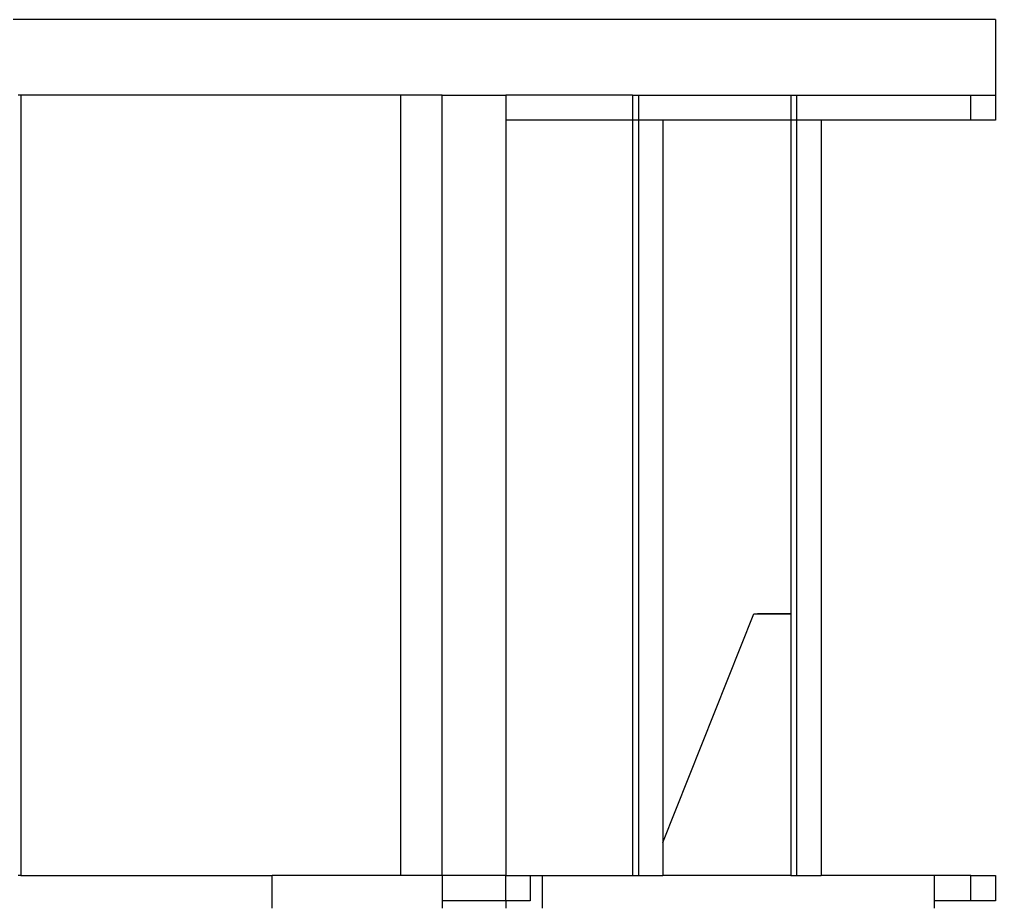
# Model space of a CAD drawing. Header units: millimetres. Extents: x -9648 to 49406, y -5724 to 5571.
# Drawn here: x 3035 to 6911, y 1261 to 4776 of the extents above; entities that cross this region are included whole.
import ezdxf

# ---------------------------------------------------------------- set-up
doc = ezdxf.new("R2010")
doc.units = ezdxf.units.MM
doc.layers.add('SectionCutEdges', color=7, linetype='Continuous')

msp = doc.modelspace()

# ---------------------------------------------------------------- linework, layer by layer
for p, q in [((3040.6, 4475.8), (3040.6, 1375.8)), ((4548.1, 4475.8), (4548.1, 1375.8)), ((5469.2, 4475.8), (5469.2, 4375.8)), ((5492.5, 4475.8), (5492.5, 4375.8)), ((6097.4, 4475.8), (6097.4, 4375.8)), ((6120.7, 4475.8), (6120.7, 4375.8)), ((5469.2, 4375.8), (4965.7, 4375.8)), ((5469.2, 4375.8), (5469.2, 1375.8)), ((5492.5, 4375.8), (5469.2, 4375.8)), ((5492.5, 4375.8), (5492.5, 1375.8)), ((5589.8, 4375.8), (5492.5, 4375.8)), ((5589.8, 4375.8), (5589.8, 1507.6)), ((6097.4, 4375.8), (5589.8, 4375.8)), ((6097.4, 4375.8), (6097.4, 2416.3)), ((6120.7, 4375.8), (6097.4, 4375.8)), ((6120.7, 4375.8), (6120.7, 1375.8)), ((6217.9, 4375.8), (6120.7, 4375.8)), ((6813.5, 4375.8), (6217.9, 4375.8)), ((6217.9, 4375.8), (6217.9, 2416.3)), ((5589.8, 1507.6), (5950.6, 2415.8)), ((5950.6, 2415.8), (5965.2, 2415.8)), ((5965.2, 2415.8), (5965.3, 2416.3)), ((5965.2, 2415.8), (6097.4, 2415.8)), ((5965.3, 2416.3), (6097.4, 2416.3)), ((6097.4, 2416.3), (6097.4, 2415.8)), ((6097.4, 2415.8), (6097.4, 1375.8)), ((6217.9, 2416.3), (6217.9, 2415.8)), ((6217.9, 2415.8), (6217.9, 1375.8)), ((5589.8, 1507.6), (5589.8, 1375.8)), ((4038.6, 1245.8), (4038.6, 1375.8)), ((4965.7, 1375.8), (4712.8, 1375.8)), ((4965.7, 1375.8), (4712.8, 1375.8)), ((5062.9, 1375.8), (5111.6, 1375.8)), ((6813.5, 1375.8), (6667.7, 1375.8)), ((4965.7, 1275.8), (4712.8, 1275.8)), ((6813.5, 1275.8), (6667.7, 1275.8))]:
    msp.add_line(p, q)
at = {"layer": 'SectionCutEdges'}
for p, q in [((6910.8, 4775.8), (2595.5, 4775.8)), ((6910.8, 4775.8), (6910.8, 4475.8)), ((3040.6, 4475.8), (3029, 4475.8)), ((4548.1, 4475.8), (3040.6, 4475.8)), ((4712.8, 4475.8), (4548.1, 4475.8)), ((4712.8, 1375.8), (4712.8, 4475.8)), ((4712.8, 4475.8), (4965.7, 4475.8)), ((5469.2, 4475.8), (4965.7, 4475.8)), ((4965.7, 4475.8), (4965.7, 4375.8)), ((5469.2, 4475.8), (5492.5, 4475.8)), ((5492.5, 4475.8), (6097.4, 4475.8)), ((6097.4, 4475.8), (6120.7, 4475.8)), ((6120.7, 4475.8), (6813.5, 4475.8)), ((6813.5, 4375.8), (6813.5, 4475.8)), ((6813.5, 4475.8), (6910.8, 4475.8)), ((6910.8, 4475.8), (6910.8, 4375.8)), ((4965.7, 4375.8), (4965.7, 1375.8)), ((6910.8, 4375.8), (6813.5, 4375.8)), ((3040.6, 1375.8), (3029, 1375.8)), ((3040.6, 1375.8), (4038.6, 1375.8)), ((4548.1, 1375.8), (4038.6, 1375.8)), ((4712.8, 1375.8), (4548.1, 1375.8)), ((4712.8, 1375.8), (4712.8, 1275.8)), ((4965.7, 1275.8), (4965.7, 1375.8)), ((4965.7, 1375.8), (5062.9, 1375.8)), ((5062.9, 1375.8), (5062.9, 1275.8)), ((5111.6, 1245.8), (5111.6, 1375.8)), ((5111.6, 1375.8), (5469.2, 1375.8)), ((5469.2, 1375.8), (5492.5, 1375.8)), ((5492.5, 1375.8), (5589.8, 1375.8)), ((6097.4, 1375.8), (5589.8, 1375.8)), ((6097.4, 1375.8), (6120.7, 1375.8)), ((6120.7, 1375.8), (6217.9, 1375.8)), ((6667.7, 1375.8), (6217.9, 1375.8)), ((6667.7, 1375.8), (6667.7, 1275.8)), ((6813.5, 1275.8), (6813.5, 1375.8)), ((6813.5, 1375.8), (6910.8, 1375.8)), ((6910.8, 1375.8), (6910.8, 1275.8)), ((4712.8, 1275.8), (4712.8, 1245.8)), ((5062.9, 1275.8), (4965.7, 1275.8)), ((4965.7, 1275.8), (4965.7, 1245.8)), ((6667.7, 1275.8), (6667.7, 1245.8)), ((6910.8, 1275.8), (6813.5, 1275.8))]:
    msp.add_line(p, q, dxfattribs=at)

doc.saveas('drawing.dxf')
